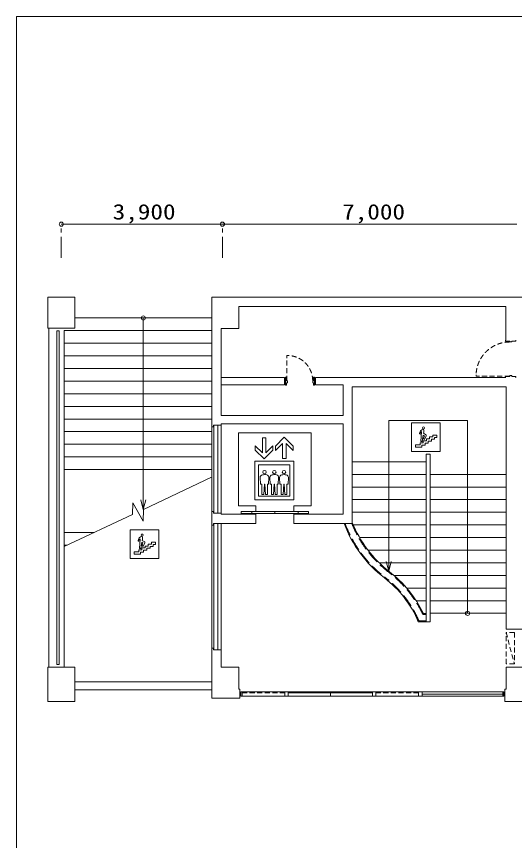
# Model space of a CAD drawing. Units: millimetres, scale not verified. Extents: x -9667 to 46333, y -21730 to 17470.
# Drawn here: x -9667 to 2181, y -2130 to 17470 of the extents above; entities that cross this region are included whole.
import ezdxf
from ezdxf.enums import TextEntityAlignment as Align

# ---------------------------------------------------------------- set-up
doc = ezdxf.new("R2010")
doc.units = ezdxf.units.MM
doc.header["$LTSCALE"] = 100
for name, pattern in [('CHAIN1', [8, 5, -1, 1, -1]), ('DASHED1', [1.8, 1.2, -0.6]), ('DASHED3', [4, 3, -1])]:
    doc.linetypes.add(name, pattern=pattern)
for name, color, linetype, lineweight in [('0-0', 7, 'Continuous', 18), ('0-1', 4, 'Continuous', 9), ('2-0', 7, 'Continuous', 18), ('F-F', 7, 'Continuous', 18)]:
    doc.layers.add(name, color=color, linetype=linetype, lineweight=lineweight)
doc.styles.add('ＭＳ ゴシック', font='')
doc.styles.get('ＭＳ ゴシック').set_extended_font_data('MS Gothic')

msp = doc.modelspace()

# ---------------------------------------------------------------- linework, layer by layer
at = {"layer": '0-0'}
for p, q in [((3639.8, 10793.4), (-5020.2, 10793.4)), ((-5020.2, 10298.2), (-8280.2, 10298.3)), ((-6650.2, 10298.3), (-6650.2, 9697.6)), ((-8900.2, 10053.4), (-8900.2, 1993.4)), ((-8530.2, 9998), (-8530.2, 1993.4)), ((-8530.2, 9998), (-5020.2, 9997.9)), ((-4795.2, 7978.2), (-4795.2, 10048.4)), ((-6870.2, 9697.6), (-8530.2, 9697.6)), ((-5020.2, 9697.5), (-6870.2, 9697.6)), ((-6650.2, 9697.6), (-6650.2, 9397.2)), ((-6870.2, 9397.2), (-8530.2, 9397.3)), ((-6870.2, 9397.2), (-5020.2, 9397.2)), ((-6650.2, 8496.1), (-6650.2, 9397.2)), ((-3290.2, 8882.1), (-4795.2, 8882.1)), ((-3265.2, 8697.1), (-3265.2, 8892.1)), ((-2575.2, 8697.1), (-2575.2, 8892.1)), ((1964.8, 8882.1), (-2550.2, 8882.1)), ((1266.8, 8912.1), (1266.8, 8947.1)), ((1964.8, 8882.1), (1974.6, 8882.1)), ((2066.8, 8927.1), (2066.8, 8907.1)), ((-3265.2, 8697.1), (-3240.2, 8697.1)), ((-3220.2, 8805.1), (-3240.2, 8805.1)), ((-8530.2, 8496.2), (-6870.2, 8496.2)), ((-6870.2, 8496.2), (-5020.2, 8496.1)), ((-6650.3, 5743.7), (-6650.2, 8496.1)), ((-1897.6, 7978.2), (-4795.2, 7978.2)), ((-4980.2, 7708.3), (-5020.2, 7708.3)), ((-4975.2, 7748.3), (-4975.2, 5658.3)), ((-4875.2, 5658.3), (-4875.2, 7748.3)), ((-4388.2, 7563.9), (-2653.2, 7563.9)), ((-4388.2, 5828.5), (-4388.2, 7563.9)), ((-2653.2, 5828.5), (-2653.2, 7563.9)), ((176.3, 3073.8), (176.2, 7058.9)), ((-5020.2, 6994.3), (-8530.2, 6994.4)), ((-1677.6, 6878.9), (76, 6878.9)), ((-5025.2, 6510.4), (-6647.9, 5746.5)), ((-1677.6, 6578.9), (76, 6578.9)), ((176.2, 6578.9), (1979.8, 6578.9)), ((76, 6278.1), (-1677.6, 6278.1)), ((1979.8, 6278.1), (176.2, 6278.1)), ((-6902.8, 5902.2), (-6907.5, 5624.3)), ((-6652.5, 5468.6), (-6902.8, 5902.2)), ((-6710.6, 5969.2), (-6650.2, 5743.7)), ((-6650.2, 5743.7), (-6589.8, 5969.2)), ((-1677.6, 5977.4), (76, 5977.4)), ((176.2, 5977.4), (1979.8, 5977.4)), ((-6647.9, 5746.5), (-6652.5, 5468.6)), ((-4388.2, 5828.5), (-3972.3, 5828.5)), ((-4321.6, 5698.3), (-2719.7, 5698.3)), ((-4321.6, 5698.3), (-4321.6, 5648.3)), ((-4072.3, 5648.3), (-4072.3, 5698.3)), ((-3972.3, 5698.3), (-3972.3, 5828.5)), ((-3520.7, 5698.3), (-3520.7, 5648.3)), ((-3069.1, 5828.5), (-2653.2, 5828.5)), ((-3069.1, 5698.3), (-3069.1, 5828.4)), ((-2969.1, 5648.3), (-2969.1, 5698.3)), ((-2719.7, 5698.3), (-2719.7, 5648.3)), ((-6907.5, 5624.3), (-8530.2, 4860.4)), ((-4321.6, 5648.3), (-2719.7, 5648.3)), ((-3069.1, 5628.2), (-1897.6, 5628.2)), ((-3069.1, 5628.2), (-3069.1, 5408.2)), ((76, 5676.7), (-1677.6, 5676.7)), ((1979.8, 5676.7), (176.2, 5676.7)), ((-4975.2, 5408.3), (-4975.2, 2408.3)), ((-4875.2, 2408.3), (-4875.2, 5408.3)), ((-3069.1, 5408.2), (-1677.6, 5408.2)), ((-1654.8, 5376.3), (76, 5376.4)), ((176.2, 5376.3), (1979.8, 5376.4)), ((-8530.2, 5192.2), (-7825.3, 5192.2)), ((76, 5076), (-1505.9, 5076)), ((1979.8, 5076), (176.2, 5076)), ((-8530.2, 4891.9), (-8463.3, 4891.9)), ((-1306, 4775.6), (76, 4775.6)), ((176.2, 4775.6), (1979.8, 4775.6)), ((76, 4475.3), (-1039.3, 4475.2)), ((-871, 4503.2), (-810.8, 4278.2)), ((1979.8, 4475.3), (176.3, 4475.2)), ((-685.2, 4174.9), (76, 4174.9)), ((176.3, 4174.9), (1979.8, 4174.9)), ((76.1, 3874.5), (-384.2, 3874.5)), ((1979.8, 3874.5), (176.3, 3874.5)), ((-159.3, 3574.2), (76.1, 3574.2)), ((176.3, 3574.2), (1979.8, 3574.2)), ((76.1, 3268.8), (12.5, 3268.8)), ((1979.8, 3273.8), (176.3, 3273.8)), ((-107.6, 3073.8), (176.3, 3073.8)), ((1979.7, 2893.8), (2429.8, 2893.8)), ((-8280.2, 1643.4), (-5020.2, 1643.4)), ((-5020.2, 1453.4), (-8280.2, 1453.4)), ((1929.8, 1403.4), (-4330.2, 1403.4)), ((-4330.2, 1403.4), (-4330.2, 1303.4)), ((-4300.2, 1403.4), (-4300.2, 1303.4)), ((-3280.2, 1303.4), (-3280.2, 1403.4)), ((-3200.2, 1303.4), (-3200.2, 1403.4)), ((-3200.2, 1378.4), (-1200.2, 1378.4)), ((-2200.2, 1413.4), (-2200.2, 1293.4)), ((-1200.2, 1403.4), (-1200.2, 1303.4)), ((-1120.2, 1403.4), (-1120.2, 1303.4)), ((-100.2, 1403.4), (-100.2, 1303.4)), ((-20.2, 1303.4), (-20.2, 1403.4)), ((1899.8, 1403.4), (1899.8, 1303.4)), ((1929.8, 1303.4), (1929.8, 1403.4)), ((1949.8, 1178.4), (1949.8, 1473.4)), ((-4330.2, 1303.4), (1929.8, 1303.4)), ((-20.2, 1353.4), (1899.8, 1353.4)), ((2649.9, 1178.4), (1949.8, 1178.4))]:
    msp.add_line(p, q, dxfattribs=at)
at = {"layer": '0-0', "linetype": 'DASHED1'}
for p, q in [((-3235.2, 8805.1), (-3235.2, 9405.1)), ((-3235.2, 9405.1), (-3200.2, 9405.1)), ((2066.8, 8912.1), (1267.1, 8912.1)), ((2179.6, 2818.8), (2179.5, 2068.8)), ((-4300.2, 1353.4), (-4300.2, 1403.4)), ((-3280.2, 1378.4), (-4300.2, 1378.4)), ((-100.2, 1378.4), (-1120.2, 1378.4)), ((-100.2, 1303.4), (-100.2, 1403.4))]:
    msp.add_line(p, q, dxfattribs=at)
at = {"layer": '0-0', "linetype": 'DASHED3'}
for p, q in [((-0.1, 3248.8), (76.1, 3248.8)), ((76.1, 3098.8), (-96.6, 3098.8))]:
    msp.add_line(p, q, dxfattribs=at)
at = {"layer": '0-0'}
for points in [[(-8920.2, 10053.4), (-8280.2, 10053.4), (-8280.2, 10793.4)], [(-8280.2, 10793.4), (-8920.2, 10793.4), (-8920.2, 10053.4)], [(-5020.2, 10793.4), (-5020.2, 8668.5), (-5020.3, 5698.3)], [(-4795.2, 10048.4), (-4375.2, 10048.4), (-4375.2, 10568.4), (1974.8, 10568.4)], [(1974.8, 10568.4), (1974.8, 9772.1), (1964.8, 9772.1)], [(1964.8, 9772.1), (1964.8, 9747.1), (2066.8, 9747.1), (2066.8, 9727.1), (2112.8, 9727.1), (2112.8, 9747.1), (2214.8, 9747.1), (2214.8, 9772.1)], [(-8530.2, 9096.9), (-6386.3, 9096.9), (-5020.2, 9096.8)], [(-3290.2, 8882.1), (-3290.2, 8707.1), (-4795.2, 8707.1)], [(-3240.2, 8805.1), (-3240.2, 8892.1), (-3265.2, 8892.1)], [(-2575.2, 8892.1), (-2600.2, 8892.1), (-2600.2, 8805.1), (-2620.2, 8805.1), (-2620.2, 8759.1), (-2600.2, 8759.1), (-2600.2, 8697.1), (-2575.2, 8697.1)], [(-2550.2, 8882.1), (-2550.2, 8707.1), (-1897.6, 8707.1), (-1897.6, 7978.2)], [(2066.8, 8907.1), (1964.8, 8907.1), (1964.8, 8882.1)], [(2205, 8882.1), (2214.8, 8882.1), (2214.8, 8907.1), (2112.8, 8907.1), (2112.8, 8927.1), (2066.8, 8927.1)], [(-8530.2, 8796.5), (-6386.3, 8796.5), (-5020.2, 8796.5)], [(-3240.2, 8697.1), (-3240.2, 8759.1), (-3220.2, 8759.1), (-3220.2, 8805.1)], [(-1677.6, 5408.2), (-1677.6, 8657.1), (1979.8, 8657.1), (1979.8, 2893.8)], [(-5020.2, 8195.7), (-6857.2, 8195.8), (-8530.2, 8195.8)], [(-8530.2, 7895.5), (-6386.3, 7895.4), (-5020.2, 7895.4)], [(1063.1, 3273.8), (1063, 7856.3), (-810.8, 7856.3)], [(-810.8, 7856.3), (-810.8, 4278.2), (-750.5, 4503.2)], [(-4980.2, 7708.3), (-4980.2, 7748.3), (-4800.2, 7748.3)], [(-1897.6, 5628.2), (-1897.6, 7778.2), (-4800.2, 7778.2), (-4800.2, 5628.3)], [(-5020.2, 7595.1), (-6386.3, 7595.1), (-8530.2, 7595.1)], [(-8530.2, 7294.7), (-6386.3, 7294.7), (-5020.3, 7294.7)], [(176.2, 7058.9), (76, 7058.9), (76.1, 3073.8)], [(-5020.2, 6694), (-6857.2, 6694), (-8530.2, 6694)], [(-5020.2, 2448.3), (-5020.2, 5698.3), (-4980.2, 5698.3), (-4980.2, 5658.3), (-4800.2, 5658.3)], [(-4800.2, 5628.3), (-3972.3, 5628.2), (-3972.3, 5408.2), (-4800.2, 5408.3)], [(-4800.2, 5408.3), (-4980.2, 5408.3), (-4980.2, 5368.3), (-5020.2, 5368.3)], [(-4800.2, 5408.3), (-4800.2, 1993.4), (-4380.2, 1993.4), (-4380.2, 1473.4), (-4350.2, 1473.4)], [(-5020.2, 1253.4), (-5020.2, 2448.3), (-4980.2, 2448.3), (-4980.2, 2408.3), (-4800.2, 2408.3)], [(1949.8, 1473.4), (1979.8, 1473.4), (1979.8, 1993.8), (2429.8, 1993.8)], [(-4350.2, 1473.4), (-4350.2, 1253.4), (-5020.2, 1253.4)]]:
    msp.add_lwpolyline(points, dxfattribs=at)
for points in [[(-8705.2, 9993.4), (-8655.2, 9993.4), (-8655.2, 2053.4), (-8705.2, 2053.4)], [(-8920.2, 1993.4), (-8280.2, 1993.4), (-8280.2, 1178.4), (-8920.2, 1178.4)]]:
    msp.add_lwpolyline(points, close=True, dxfattribs=at)
at = {"layer": '0-0', "linetype": 'DASHED1'}
msp.add_lwpolyline([(2179.6, 2818.8), (1979.6, 2818.8), (2179.5, 2068.8), (1979.5, 2068.8), (1979.6, 2818.8)], dxfattribs=at)
at = {"layer": '0-0'}
for centre in [(-6650.2, 10298.3), (1063.1, 3273.8)]:
    msp.add_circle(centre, 50, dxfattribs=at)
at = {"layer": '0-0', "linetype": 'DASHED1'}
for centre, radius, start, end in [((2066.8, 8927.1), 800, 90, 178.56746), ((-3220.2, 8805.1), 600, 0, 88.08979)]:
    msp.add_arc(centre, radius, start, end, dxfattribs=at)
at = {"layer": '0-0'}
for centre, radius, start, end in [((874.6, 6443.2), 2935.2, 200.64735, 232.44834), ((874.6, 6443.2), 2745.2, 201.61196, 232.44834), ((-2496, 2058.8), 2595.2, 23.02542, 52.44834), ((-2496, 2058.8), 2785.2, 25.75161, 52.44834)]:
    msp.add_arc(centre, radius, start, end, dxfattribs=at)
at = {"layer": '0-0', "linetype": 'DASHED3'}
for centre, radius, start, end in [((874.6, 6443.2), 2915.2, 200.79554, 232.44834), ((874.6, 6443.2), 2765.2, 201.98068, 232.44834), ((-2496, 2058.8), 2615.2, 23.43496, 52.44834), ((-2496, 2058.8), 2765.2, 25.49169, 52.44834)]:
    msp.add_arc(centre, radius, start, end, dxfattribs=at)
at = {"layer": '0-1'}
for p, q in [((-4768.2, 12529.3), (-8600.2, 12529.3)), ((2231.8, 12529.3), (-4768.2, 12529.3))]:
    msp.add_line(p, q, dxfattribs=at)
at = {"layer": '0-1', "linetype": 'CHAIN1'}
for p, q in [((-8600.2, 11729.3), (-8600.2, 12529.3)), ((-4768.2, 11729.3), (-4768.2, 12529.3))]:
    msp.add_line(p, q, dxfattribs=at)
at = {"layer": '0-1'}
for centre in [(-8600.2, 12529.5), (-4768.2, 12529.5)]:
    msp.add_circle(centre, 50, dxfattribs=at)
at = {"layer": '2-0'}
for p, q in [((-3870, 6502.1), (-3861.6, 6341.9)), ((-3638.6, 6502.1), (-3630.2, 6341.9)), ((-3407.2, 6502.1), (-3398.8, 6341.9))]:
    msp.add_line(p, q, dxfattribs=at)
for points in [[(414.3, 7121.2), (-268.2, 7121.2), (-268.2, 7803.7), (414.3, 7803.7)], [(-3565, 7155.6), (-3565, 7261.2), (-3733.7, 7092.5), (-3733.7, 7451), (-3818, 7451), (-3818, 7092.5), (-3986.8, 7261.2), (-3986.8, 7155.6), (-3775.9, 6944.7)], [(-3337.6, 7314.3), (-3337.6, 6955.8), (-3253.3, 6955.8), (-3253.3, 7314.3), (-3084.5, 7145.6), (-3084.5, 7251.2), (-3295.4, 7462), (-3506.3, 7251.2), (-3506.3, 7145.6)], [(334.9, 7514.8), (238, 7514.8), (238, 7468.3), (161.5, 7468.3), (161.5, 7421.5), (85.2, 7421.5), (85.2, 7375.3), (8.9, 7375.3), (8.9, 7329.1), (-67.3, 7329.1), (-67.3, 7282.6), (-177.7, 7282.6), (-177.7, 7226.8), (-25.2, 7226.8), (-25.2, 7273.3), (51.1, 7273.3), (51.1, 7319.8), (127.4, 7319.8), (127.4, 7366.3), (203.5, 7366.3), (203.5, 7412.5), (279.9, 7412.5), (279.9, 7459), (334.9, 7459)], [(-4000.1, 6894.2), (-4000.1, 5970.8), (-3073, 5970.8), (-3073, 6894.2)], [(-3161.5, 6059.3), (-3911.6, 6059.3), (-3911.6, 6805.7), (-3161.5, 6805.7)], [(-6278.5, 4574.5), (-6961.1, 4574.5), (-6961.1, 5257), (-6278.5, 5257)], [(-6357.9, 4968.1), (-6454.8, 4968.1), (-6454.8, 4921.6), (-6531.3, 4921.6), (-6531.3, 4874.8), (-6607.6, 4874.8), (-6607.6, 4828.6), (-6683.9, 4828.6), (-6683.9, 4782.4), (-6760.2, 4782.4), (-6760.2, 4735.9), (-6870.5, 4735.9), (-6870.5, 4680.1), (-6718, 4680.1), (-6718, 4726.6), (-6641.7, 4726.6), (-6641.7, 4773.1), (-6565.4, 4773.1), (-6565.4, 4819.6), (-6489.4, 4819.6), (-6489.4, 4865.8), (-6412.9, 4865.8), (-6412.9, 4912.3), (-6357.9, 4912.3)]]:
    msp.add_lwpolyline(points, close=True, dxfattribs=at)
for points in [[(18.9, 7646.2), (15.4, 7648.9), (14.9, 7648.9)], [(-82, 7548.4), (-81.6, 7540.3), (-60.5, 7536.7), (-60.5, 7538.2)], [(-34.7, 7594.3), (-46.9, 7362.1), (-20, 7362.1), (8.7, 7510), (35.4, 7497.7), (17, 7429.6), (36.2, 7410.4), (76.3, 7496.2), (78.6, 7507)], [(66, 7528.6), (17.8, 7556.2), (22.4, 7579.6)], [(-3861.6, 6341.9), (-3832.9, 6341.9), (-3832.9, 6102.9), (-3786.7, 6102.9), (-3769.9, 6341.9), (-3761.6, 6341.9), (-3744.8, 6102.9), (-3698.6, 6102.9), (-3698.6, 6341.9), (-3669.9, 6341.9), (-3661.5, 6502.1)], [(-3630.2, 6341.9), (-3601.4, 6341.9), (-3601.4, 6102.9), (-3555.3, 6102.9), (-3538.6, 6341.9), (-3530.2, 6341.9), (-3513.4, 6102.9), (-3467.3, 6102.9), (-3467.3, 6341.9), (-3438.5, 6341.9), (-3430.1, 6502.1)], [(-3398.8, 6341.9), (-3370, 6341.9), (-3370, 6102.9), (-3323.9, 6102.9), (-3307.1, 6341.9), (-3298.8, 6341.9), (-3282, 6102.9), (-3235.9, 6102.9), (-3235.9, 6341.9), (-3207.1, 6341.9), (-3198.7, 6502.1)], [(-6674, 5099.5), (-6677.5, 5102.2), (-6677.9, 5102.2)], [(-6774.8, 5001.7), (-6774.4, 4993.6), (-6753.3, 4990), (-6753.3, 4991.5)], [(-6727.5, 5047.6), (-6739.7, 4815.4), (-6712.8, 4815.4), (-6684.1, 4963.3), (-6657.4, 4951), (-6675.8, 4882.9), (-6656.6, 4863.7), (-6616.5, 4949.5), (-6614.2, 4960.3)], [(-6626.8, 4981.9), (-6675, 5009.5), (-6670.4, 5032.9)]]:
    msp.add_lwpolyline(points, dxfattribs=at)
for centre, radius, start, end in [((22.4, 7544.6), 104.5, 94.11782, 177.94518), ((17.2, 7680.5), 26.3, 92.29837, 177.66072), ((17.4, 7682.8), 26.4, 182.59799, 267.44292), ((15.3, 7680.6), 26.2, 2.07451, 87.97322), ((15.2, 7682.6), 26.2, 272.17571, 357.77656), ((-111.3, 7606.2), 136.2, 0.02208, 17.06473), ((13.9, 7537.9), 74.5, 130.76114, 179.77837), ((-119, 7606.2), 143.9, 349.35009, 0.04517), ((53.3, 7506.7), 25.3, 0.6005, 59.94799), ((-3764.1, 6630.8), 43.6, 92.20086, 177.88117), ((-3767.4, 6630.8), 43.6, 2.14992, 87.85008), ((-3532.7, 6630.8), 43.6, 92.15985, 177.84015), ((-3536, 6630.8), 43.6, 2.14992, 87.85008), ((-3301.3, 6630.8), 43.6, 92.15985, 177.84015), ((-3304.6, 6630.8), 43.6, 2.15985, 87.84015), ((-3805.1, 6504.7), 65, 100.22039, 182.28379), ((-3765.9, 6230.4), 342, 89.98155, 98.52612), ((-3764.1, 6634.1), 43.6, 182.12876, 267.78921), ((-3766.6, 6218.1), 354.4, 81.62265, 89.86968), ((-3767.4, 6634.1), 43.6, 272.16978, 357.83022), ((-3726.6, 6504.6), 65.1, 357.818, 79.74064), ((-3573.6, 6504.7), 65, 100.23045, 182.27374), ((-3534.5, 6230.4), 342, 89.98155, 98.52612), ((-3532.7, 6634.1), 43.6, 182.16978, 267.83022), ((-3535.2, 6218.1), 354.4, 81.62265, 89.86968), ((-3536, 6634.1), 43.6, 272.16978, 357.83022), ((-3495.1, 6504.6), 65.1, 357.818, 79.74064), ((-3342.2, 6504.7), 65, 100.23045, 182.27374), ((-3303.1, 6230.4), 342, 89.98155, 98.52612), ((-3301.3, 6634.1), 43.6, 182.16978, 267.83022), ((-3304.6, 6634.1), 43.6, 272.14992, 357.85008), ((-3304, 6215.1), 357.3, 81.65698, 89.83535), ((-3263.8, 6504.6), 65.1, 357.79664, 79.69917), ((-6670.4, 4998), 104.5, 94.11782, 177.94518), ((-6675.6, 5133.9), 26.3, 92.29837, 177.66072), ((-6675.5, 5136.1), 26.4, 182.59799, 267.44292), ((-6677.6, 5134), 26.2, 2.07451, 87.97322), ((-6677.6, 5136), 26.2, 272.17571, 357.77656), ((-6804.1, 5059.6), 136.2, 0.02208, 17.06473), ((-6678.9, 4991.3), 74.5, 130.76114, 179.77837), ((-6811.8, 5059.5), 143.9, 349.35009, 0.04517), ((-6639.5, 4960.1), 25.3, 0.6005, 59.94799)]:
    msp.add_arc(centre, radius, start, end, dxfattribs=at)
at = {"layer": 'F-F'}
msp.add_lwpolyline([(46332.8, 17469.6), (-9667.2, 17469.6), (-9667.2, -21730.4)], dxfattribs=at)

# ---------------------------------------------------------------- texts
at = {"layer": '0-1', "style": 'ＭＳ ゴシック', "width": 1.2}
for s, p in [('3,900', (-7379.3, 12530.7)), ('7,000', (-1920.1, 12530.6))]:
    msp.add_text(s, height=366.6, dxfattribs=at).set_placement(p, align=Align.BOTTOM_LEFT)

doc.saveas('drawing.dxf')
